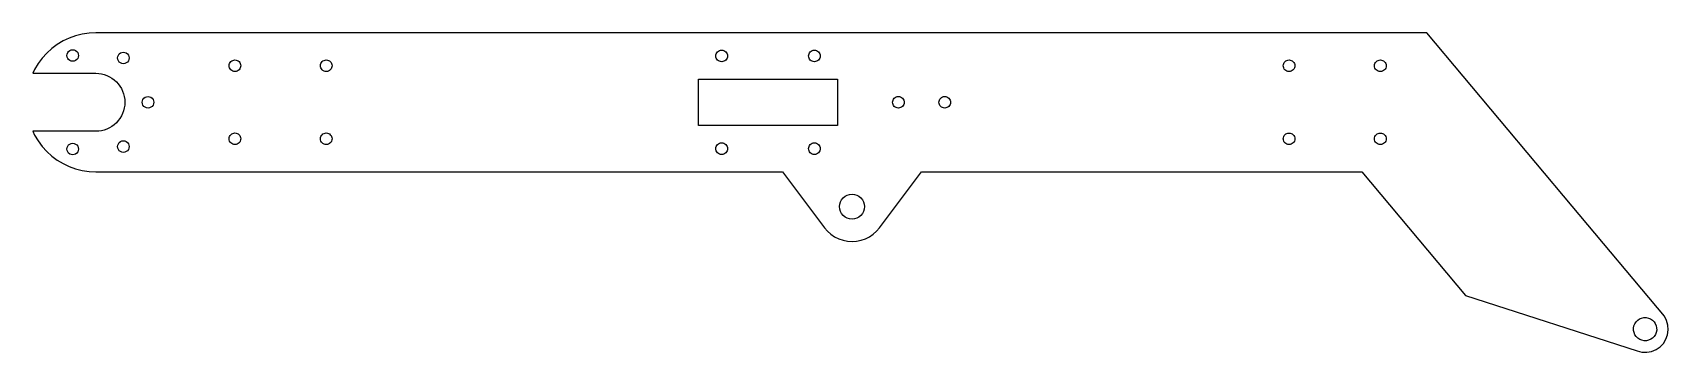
# Model space of a CAD drawing. Header units: millimetres. Extents: x 0 to 1792, y 0 to 350.
import ezdxf

# ---------------------------------------------------------------- set-up
doc = ezdxf.new("R2010")
doc.units = ezdxf.units.MM

msp = doc.modelspace()

# ---------------------------------------------------------------- linework, layer by layer
for p, q in [((33.2562, 341.092), (26.8421, 337.247)), ((40.0162, 344.289), (33.2562, 341.092)), ((47.057, 346.808), (40.0162, 344.289)), ((54.3109, 348.625), (47.057, 346.808)), ((61.7079, 349.722), (54.3109, 348.625)), ((69.1768, 350.089), (61.7079, 349.722)), ((1527.3, 350.063), (69.1768, 350.089)), ((1686.69, 160.097), (1527.3, 350.063)), ((1527.3, 350.063), (1527.3, 350.063)), ((15.2949, 327.771), (10.2729, 322.231)), ((20.8357, 332.793), (15.2949, 327.771)), ((26.8421, 337.247), (20.8357, 332.793)), ((37.4708, 325.107), (37.6872, 326.75)), ((37.6872, 323.463), (37.4708, 325.107)), ((37.6872, 326.75), (38.3216, 328.282)), ((38.3215, 321.932), (37.6872, 323.463)), ((38.3216, 328.282), (39.3308, 329.597)), ((39.3308, 329.597), (40.6459, 330.606)), ((40.6459, 330.606), (42.1774, 331.24)), ((42.1774, 331.24), (43.821, 331.457)), ((43.821, 331.457), (45.4644, 331.24)), ((45.4644, 331.24), (46.9959, 330.606)), ((46.9959, 330.606), (48.311, 329.597)), ((48.311, 329.597), (49.3202, 328.281)), ((49.9544, 323.463), (49.32, 321.931)), ((49.3202, 328.281), (49.9545, 326.75)), ((50.1708, 325.106), (49.9544, 323.463)), ((49.9545, 326.75), (50.1708, 325.106)), ((92.9681, 322.443), (93.1845, 324.087)), ((93.1845, 324.087), (93.8189, 325.618)), ((93.8189, 325.618), (94.828, 326.934)), ((94.828, 326.934), (96.1432, 327.943)), ((96.1432, 327.943), (97.6747, 328.577)), ((97.6747, 328.577), (99.3182, 328.793)), ((99.3182, 328.793), (100.962, 328.577)), ((100.962, 328.577), (102.493, 327.943)), ((102.493, 327.943), (103.808, 326.933)), ((103.808, 326.933), (104.817, 325.618)), ((104.817, 325.618), (105.452, 324.087)), ((105.452, 324.087), (105.668, 322.443)), ((748.504, 324.677), (748.626, 325.916)), ((748.626, 323.438), (748.504, 324.677)), ((748.626, 325.916), (748.988, 327.107)), ((748.987, 322.247), (748.626, 323.438)), ((748.988, 327.107), (749.574, 328.205)), ((749.574, 328.205), (750.364, 329.167)), ((750.364, 329.167), (751.326, 329.957)), ((751.326, 329.957), (752.424, 330.543)), ((752.424, 330.543), (753.615, 330.905)), ((753.615, 330.905), (754.854, 331.027)), ((754.854, 331.027), (756.093, 330.905)), ((756.093, 330.905), (757.284, 330.543)), ((757.284, 330.543), (758.382, 329.957)), ((758.382, 329.957), (759.344, 329.167)), ((759.344, 329.167), (760.134, 328.205)), ((760.134, 328.205), (760.721, 327.107)), ((760.721, 327.107), (761.082, 325.915)), ((761.082, 323.438), (760.721, 322.247)), ((761.082, 325.915), (761.204, 324.677)), ((761.204, 324.677), (761.082, 323.438)), ((850.104, 324.675), (850.226, 325.914)), ((850.226, 323.436), (850.104, 324.675)), ((850.226, 325.914), (850.588, 327.105)), ((850.587, 322.245), (850.226, 323.436)), ((850.588, 327.105), (851.174, 328.203)), ((851.174, 328.203), (851.964, 329.165)), ((851.964, 329.165), (852.926, 329.955)), ((852.926, 329.955), (854.024, 330.542)), ((854.024, 330.542), (855.215, 330.903)), ((855.215, 330.903), (856.454, 331.025)), ((856.454, 331.025), (857.693, 330.903)), ((857.693, 330.903), (858.884, 330.542)), ((858.884, 330.542), (859.982, 329.955)), ((859.982, 329.955), (860.944, 329.165)), ((860.944, 329.165), (861.734, 328.203)), ((861.734, 328.203), (862.321, 327.105)), ((862.321, 327.105), (862.682, 325.914)), ((862.682, 323.436), (862.321, 322.245)), ((862.682, 325.914), (862.804, 324.675)), ((862.804, 324.675), (862.682, 323.436)), ((1.9737, 309.81), (0.0011, 305.64)), ((0.0011, 305.64), (69.176, 305.639)), ((5.8182, 316.224), (1.9737, 309.81)), ((10.2729, 322.231), (5.8182, 316.224)), ((39.3306, 320.617), (38.3215, 321.932)), ((40.6457, 319.607), (39.3306, 320.617)), ((42.1772, 318.973), (40.6457, 319.607)), ((43.8207, 318.757), (42.1772, 318.973)), ((45.4642, 318.973), (43.8207, 318.757)), ((46.9957, 319.607), (45.4642, 318.973)), ((48.3109, 320.616), (46.9957, 319.607)), ((49.32, 321.931), (48.3109, 320.616)), ((69.176, 305.639), (72.288, 305.486)), ((72.288, 305.486), (75.3701, 305.029)), ((75.3701, 305.029), (78.3925, 304.271)), ((93.1844, 320.8), (92.9681, 322.443)), ((93.8188, 319.268), (93.1844, 320.8)), ((94.8279, 317.953), (93.8188, 319.268)), ((96.143, 316.944), (94.8279, 317.953)), ((97.6745, 316.31), (96.143, 316.944)), ((99.318, 316.093), (97.6745, 316.31)), ((100.961, 316.31), (99.318, 316.093)), ((102.493, 316.944), (100.961, 316.31)), ((103.808, 317.953), (102.493, 316.944)), ((104.817, 319.268), (103.808, 317.953)), ((105.452, 320.8), (104.817, 319.268)), ((105.668, 322.443), (105.452, 320.8)), ((215.226, 313.886), (215.348, 315.125)), ((215.348, 312.647), (215.226, 313.886)), ((215.348, 315.125), (215.71, 316.316)), ((215.709, 311.456), (215.348, 312.647)), ((216.296, 310.358), (215.709, 311.456)), ((215.71, 316.316), (216.296, 317.414)), ((216.296, 317.414), (217.086, 318.376)), ((217.086, 309.396), (216.296, 310.358)), ((217.086, 318.376), (218.048, 319.166)), ((218.048, 308.606), (217.086, 309.396)), ((218.048, 319.166), (219.146, 319.753)), ((219.146, 308.019), (218.048, 308.606)), ((219.146, 319.753), (220.337, 320.114)), ((220.337, 307.658), (219.146, 308.019)), ((220.337, 320.114), (221.576, 320.236)), ((221.576, 307.536), (220.337, 307.658)), ((221.576, 320.236), (222.815, 320.114)), ((222.815, 307.658), (221.576, 307.536)), ((222.815, 320.114), (224.006, 319.753)), ((224.006, 308.019), (222.815, 307.658)), ((224.006, 319.753), (225.104, 319.166)), ((225.104, 308.606), (224.006, 308.019)), ((225.104, 319.166), (226.066, 318.376)), ((226.066, 309.396), (225.104, 308.606)), ((226.066, 318.376), (226.856, 317.414)), ((226.856, 310.358), (226.066, 309.396)), ((226.856, 317.414), (227.443, 316.316)), ((227.443, 311.456), (226.856, 310.358)), ((227.443, 316.316), (227.804, 315.125)), ((227.804, 312.647), (227.443, 311.456)), ((227.804, 315.125), (227.926, 313.886)), ((227.926, 313.886), (227.804, 312.647)), ((315.226, 313.884), (315.348, 315.123)), ((315.348, 312.646), (315.226, 313.884)), ((315.348, 315.123), (315.71, 316.314)), ((315.709, 311.454), (315.348, 312.646)), ((316.296, 310.357), (315.709, 311.454)), ((315.71, 316.314), (316.296, 317.412)), ((316.296, 317.412), (317.086, 318.375)), ((317.086, 309.394), (316.296, 310.357)), ((317.086, 318.375), (318.048, 319.164)), ((318.048, 308.605), (317.086, 309.394)), ((318.048, 319.164), (319.146, 319.751)), ((319.146, 308.018), (318.048, 308.605)), ((319.146, 319.751), (320.337, 320.112)), ((320.337, 307.656), (319.146, 308.018)), ((320.337, 320.112), (321.576, 320.234)), ((321.576, 307.534), (320.337, 307.656)), ((321.576, 320.234), (322.815, 320.112)), ((322.815, 307.656), (321.576, 307.534)), ((322.815, 320.112), (324.006, 319.751)), ((324.006, 308.018), (322.815, 307.656)), ((324.006, 319.751), (325.104, 319.164)), ((325.104, 308.604), (324.006, 308.018)), ((325.104, 319.164), (326.066, 318.374)), ((326.066, 309.394), (325.104, 308.604)), ((326.066, 318.374), (326.856, 317.412)), ((326.856, 310.356), (326.066, 309.394)), ((326.856, 317.412), (327.443, 316.314)), ((327.443, 311.454), (326.856, 310.356)), ((327.443, 316.314), (327.804, 315.123)), ((327.804, 312.645), (327.443, 311.454)), ((327.804, 315.123), (327.926, 313.884)), ((327.926, 313.884), (327.804, 312.645)), ((749.574, 321.149), (748.987, 322.247)), ((750.364, 320.187), (749.574, 321.149)), ((751.326, 319.397), (750.364, 320.187)), ((752.424, 318.81), (751.326, 319.397)), ((753.615, 318.449), (752.424, 318.81)), ((754.854, 318.327), (753.615, 318.449)), ((756.093, 318.449), (754.854, 318.327)), ((757.284, 318.81), (756.093, 318.449)), ((758.382, 319.397), (757.284, 318.81)), ((759.344, 320.187), (758.382, 319.397)), ((760.134, 321.149), (759.344, 320.187)), ((760.721, 322.247), (760.134, 321.149)), ((851.174, 321.147), (850.587, 322.245)), ((851.964, 320.185), (851.174, 321.147)), ((852.926, 319.395), (851.964, 320.185)), ((854.024, 318.808), (852.926, 319.395)), ((855.215, 318.447), (854.024, 318.808)), ((856.454, 318.325), (855.215, 318.447)), ((857.693, 318.447), (856.454, 318.325)), ((858.884, 318.808), (857.693, 318.447)), ((859.982, 319.395), (858.884, 318.808)), ((860.944, 320.185), (859.982, 319.395)), ((861.734, 321.147), (860.944, 320.185)), ((862.321, 322.245), (861.734, 321.147)), ((1370.15, 313.866), (1370.27, 315.105)), ((1370.27, 312.627), (1370.15, 313.866)), ((1370.27, 315.105), (1370.63, 316.296)), ((1370.63, 311.436), (1370.27, 312.627)), ((1370.63, 316.296), (1371.22, 317.394)), ((1371.22, 310.338), (1370.63, 311.436)), ((1371.22, 317.394), (1372.01, 318.356)), ((1372.01, 309.376), (1371.22, 310.338)), ((1372.01, 318.356), (1372.97, 319.146)), ((1372.97, 308.586), (1372.01, 309.376)), ((1372.97, 319.146), (1374.07, 319.733)), ((1374.07, 307.999), (1372.97, 308.586)), ((1374.07, 319.733), (1375.26, 320.094)), ((1375.26, 307.638), (1374.07, 307.999)), ((1375.26, 320.094), (1376.5, 320.216)), ((1376.5, 307.516), (1375.26, 307.638)), ((1376.5, 320.216), (1377.74, 320.094)), ((1377.74, 307.638), (1376.5, 307.516)), ((1377.74, 320.094), (1378.93, 319.732)), ((1378.93, 307.999), (1377.74, 307.638)), ((1378.93, 319.732), (1380.03, 319.146)), ((1380.03, 308.586), (1378.93, 307.999)), ((1380.03, 319.146), (1380.99, 318.356)), ((1380.99, 309.376), (1380.03, 308.586)), ((1380.99, 318.356), (1381.78, 317.394)), ((1381.78, 310.338), (1380.99, 309.376)), ((1381.78, 317.394), (1382.36, 316.296)), ((1382.36, 311.436), (1381.78, 310.338)), ((1382.36, 316.296), (1382.73, 315.105)), ((1382.73, 312.627), (1382.36, 311.436)), ((1382.73, 315.105), (1382.85, 313.866)), ((1382.85, 313.866), (1382.73, 312.627)), ((1470.15, 313.864), (1470.27, 315.103)), ((1470.27, 312.625), (1470.15, 313.864)), ((1470.27, 315.103), (1470.63, 316.294)), ((1470.63, 311.434), (1470.27, 312.625)), ((1470.63, 316.294), (1471.22, 317.392)), ((1471.22, 310.336), (1470.63, 311.434)), ((1471.22, 317.392), (1472.01, 318.354)), ((1472.01, 309.374), (1471.22, 310.336)), ((1472.01, 318.354), (1472.97, 319.144)), ((1472.97, 308.584), (1472.01, 309.374)), ((1472.97, 319.144), (1474.07, 319.731)), ((1474.07, 307.998), (1472.97, 308.584)), ((1474.07, 319.731), (1475.26, 320.092)), ((1475.26, 307.636), (1474.07, 307.998)), ((1475.26, 320.092), (1476.5, 320.214)), ((1476.5, 307.514), (1475.26, 307.636)), ((1476.5, 320.214), (1477.74, 320.092)), ((1477.74, 307.636), (1476.5, 307.514)), ((1477.74, 320.092), (1478.93, 319.731)), ((1478.93, 307.997), (1477.74, 307.636)), ((1478.93, 319.731), (1480.03, 319.144)), ((1480.03, 308.584), (1478.93, 307.997)), ((1480.03, 319.144), (1480.99, 318.354)), ((1480.99, 309.374), (1480.03, 308.584)), ((1480.99, 318.354), (1481.78, 317.392)), ((1481.78, 310.336), (1480.99, 309.374)), ((1481.78, 317.392), (1482.36, 316.294)), ((1482.36, 311.434), (1481.78, 310.336)), ((1482.36, 316.294), (1482.73, 315.103)), ((1482.73, 312.625), (1482.36, 311.434)), ((1482.73, 315.103), (1482.85, 313.864)), ((1482.85, 313.864), (1482.73, 312.625)), ((78.3925, 304.271), (81.3262, 303.222)), ((81.3262, 303.222), (84.1428, 301.889)), ((84.1428, 301.889), (86.8153, 300.288)), ((86.8153, 300.288), (89.3179, 298.431)), ((89.3179, 298.431), (91.6265, 296.339)), ((91.6265, 296.339), (93.7189, 294.03)), ((93.7189, 294.03), (95.5749, 291.528)), ((95.5749, 291.528), (97.1767, 288.855)), ((97.1767, 288.855), (98.5088, 286.038)), ((729.453, 248.477), (729.454, 299.277)), ((729.454, 299.277), (881.854, 299.275)), ((881.854, 299.275), (881.853, 248.475)), ((98.5088, 286.038), (99.5585, 283.105)), ((99.5585, 283.105), (100.315, 280.082)), ((100.315, 280.082), (100.773, 277)), ((100.773, 270.776), (100.315, 267.694)), ((100.773, 277), (100.925, 273.888)), ((100.925, 273.888), (100.773, 270.776)), ((119.975, 273.888), (120.192, 275.531)), ((120.192, 272.244), (119.975, 273.888)), ((120.192, 275.531), (120.826, 277.063)), ((120.826, 270.713), (120.192, 272.244)), ((120.826, 277.063), (121.835, 278.378)), ((121.835, 269.398), (120.826, 270.713)), ((121.835, 278.378), (123.151, 279.387)), ((123.15, 268.389), (121.835, 269.398)), ((123.151, 279.387), (124.682, 280.021)), ((124.682, 280.021), (126.326, 280.238)), ((126.326, 280.238), (127.969, 280.021)), ((127.969, 280.021), (129.501, 279.387)), ((130.816, 269.398), (129.5, 268.388)), ((129.501, 279.387), (130.816, 278.378)), ((130.816, 278.378), (131.825, 277.063)), ((131.825, 270.713), (130.816, 269.398)), ((131.825, 277.063), (132.459, 275.531)), ((132.459, 272.244), (131.825, 270.713)), ((132.459, 275.531), (132.675, 273.888)), ((132.675, 273.888), (132.459, 272.244)), ((942.125, 273.873), (942.247, 275.112)), ((942.247, 272.635), (942.125, 273.873)), ((942.247, 275.112), (942.609, 276.303)), ((942.609, 271.443), (942.247, 272.635)), ((942.609, 276.303), (943.196, 277.401)), ((943.196, 270.346), (942.609, 271.443)), ((943.196, 277.401), (943.985, 278.364)), ((943.985, 269.383), (943.196, 270.346)), ((943.985, 278.364), (944.948, 279.153)), ((944.947, 268.594), (943.985, 269.383)), ((944.948, 279.153), (946.046, 279.74)), ((946.046, 279.74), (947.237, 280.101)), ((947.237, 280.101), (948.476, 280.223)), ((948.476, 280.223), (949.714, 280.101)), ((949.714, 280.101), (950.906, 279.74)), ((950.906, 279.74), (952.003, 279.153)), ((952.003, 279.153), (952.966, 278.363)), ((952.966, 269.383), (952.003, 268.593)), ((952.966, 278.363), (953.755, 277.401)), ((953.755, 270.345), (952.966, 269.383)), ((953.755, 277.401), (954.342, 276.303)), ((954.342, 271.443), (953.755, 270.345)), ((954.342, 276.303), (954.703, 275.112)), ((954.703, 272.634), (954.342, 271.443)), ((954.703, 275.112), (954.825, 273.873)), ((954.825, 273.873), (954.703, 272.634)), ((992.925, 273.873), (993.047, 275.111)), ((993.047, 272.634), (992.925, 273.873)), ((993.047, 275.111), (993.409, 276.303)), ((993.409, 271.443), (993.047, 272.634)), ((993.409, 276.303), (993.996, 277.4)), ((993.996, 270.345), (993.409, 271.443)), ((993.996, 277.4), (994.785, 278.363)), ((994.785, 269.382), (993.996, 270.345)), ((994.785, 278.363), (995.748, 279.152)), ((995.747, 268.593), (994.785, 269.382)), ((995.748, 279.152), (996.846, 279.739)), ((996.846, 279.739), (998.037, 280.1)), ((998.037, 280.1), (999.276, 280.222)), ((999.276, 280.222), (1000.51, 280.1)), ((1000.51, 280.1), (1001.71, 279.739)), ((1001.71, 279.739), (1002.8, 279.152)), ((1002.8, 279.152), (1003.77, 278.363)), ((1003.77, 269.382), (1002.8, 268.593)), ((1003.77, 278.363), (1004.56, 277.4)), ((1004.56, 270.345), (1003.77, 269.382)), ((1004.56, 277.4), (1005.14, 276.302)), ((1005.14, 271.442), (1004.56, 270.345)), ((1005.14, 276.302), (1005.5, 275.111)), ((1005.5, 272.634), (1005.14, 271.442)), ((1005.5, 275.111), (1005.63, 273.872)), ((1005.63, 273.872), (1005.5, 272.634)), ((91.6257, 251.438), (89.317, 249.345)), ((93.7182, 253.746), (91.6257, 251.438)), ((95.5743, 256.249), (93.7182, 253.746)), ((97.1762, 258.921), (95.5743, 256.249)), ((98.5084, 261.738), (97.1762, 258.921)), ((99.5581, 264.672), (98.5084, 261.738)), ((100.315, 267.694), (99.5581, 264.672)), ((124.682, 267.754), (123.15, 268.389)), ((126.325, 267.538), (124.682, 267.754)), ((127.969, 267.754), (126.325, 267.538)), ((129.5, 268.388), (127.969, 267.754)), ((946.045, 268.007), (944.947, 268.594)), ((947.237, 267.645), (946.045, 268.007)), ((948.475, 267.523), (947.237, 267.645)), ((949.714, 267.645), (948.475, 267.523)), ((950.905, 268.007), (949.714, 267.645)), ((952.003, 268.593), (950.905, 268.007)), ((996.845, 268.006), (995.747, 268.593)), ((998.037, 267.645), (996.845, 268.006)), ((999.275, 267.522), (998.037, 267.645)), ((1000.51, 267.644), (999.275, 267.522)), ((1001.71, 268.006), (1000.51, 267.644)), ((1002.8, 268.593), (1001.71, 268.006)), ((0, 242.14), (1.9724, 237.969)), ((69.1749, 242.139), (0, 242.14)), ((1.9724, 237.969), (5.8167, 231.555)), ((72.2869, 242.292), (69.1749, 242.139)), ((75.369, 242.749), (72.2869, 242.292)), ((78.3915, 243.506), (75.369, 242.749)), ((81.3251, 244.555), (78.3915, 243.506)), ((84.1418, 245.888), (81.3251, 244.555)), ((86.8143, 247.489), (84.1418, 245.888)), ((89.317, 249.345), (86.8143, 247.489)), ((215.225, 233.886), (215.347, 235.125)), ((215.347, 232.647), (215.225, 233.886)), ((215.347, 235.125), (215.708, 236.316)), ((215.708, 236.316), (216.295, 237.414)), ((216.295, 237.414), (217.085, 238.376)), ((217.085, 238.376), (218.047, 239.166)), ((218.047, 239.166), (219.145, 239.753)), ((219.145, 239.753), (220.336, 240.114)), ((220.336, 240.114), (221.575, 240.236)), ((221.575, 240.236), (222.814, 240.114)), ((222.814, 240.114), (224.005, 239.753)), ((224.005, 239.753), (225.103, 239.166)), ((225.103, 239.166), (226.065, 238.376)), ((226.065, 238.376), (226.855, 237.414)), ((226.855, 237.414), (227.441, 236.316)), ((227.441, 236.316), (227.803, 235.125)), ((227.803, 235.125), (227.925, 233.886)), ((227.925, 233.886), (227.803, 232.647)), ((315.225, 233.884), (315.347, 235.123)), ((315.347, 232.646), (315.225, 233.884)), ((315.347, 235.123), (315.708, 236.314)), ((315.708, 236.314), (316.295, 237.412)), ((316.295, 237.412), (317.085, 238.375)), ((317.085, 238.375), (318.047, 239.164)), ((318.047, 239.164), (319.145, 239.751)), ((319.145, 239.751), (320.336, 240.112)), ((320.336, 240.112), (321.575, 240.234)), ((321.575, 240.234), (322.814, 240.112)), ((322.814, 240.112), (324.005, 239.751)), ((324.005, 239.751), (325.103, 239.164)), ((325.103, 239.164), (326.065, 238.374)), ((326.065, 238.374), (326.855, 237.412)), ((326.855, 237.412), (327.441, 236.314)), ((327.441, 236.314), (327.803, 235.123)), ((327.803, 235.123), (327.925, 233.884)), ((327.925, 233.884), (327.803, 232.645)), ((881.853, 248.475), (729.453, 248.477)), ((1370.15, 233.866), (1370.27, 235.105)), ((1370.27, 232.627), (1370.15, 233.866)), ((1370.27, 235.105), (1370.63, 236.296)), ((1370.63, 236.296), (1371.22, 237.394)), ((1371.22, 237.394), (1372.01, 238.356)), ((1372.01, 238.356), (1372.97, 239.146)), ((1372.97, 239.146), (1374.07, 239.733)), ((1374.07, 239.733), (1375.26, 240.094)), ((1375.26, 240.094), (1376.5, 240.216)), ((1376.5, 240.216), (1377.74, 240.094)), ((1377.74, 240.094), (1378.93, 239.732)), ((1378.93, 239.732), (1380.02, 239.146)), ((1380.02, 239.146), (1380.99, 238.356)), ((1380.99, 238.356), (1381.78, 237.394)), ((1381.78, 237.394), (1382.36, 236.296)), ((1382.36, 236.296), (1382.72, 235.105)), ((1382.72, 235.105), (1382.85, 233.866)), ((1382.85, 233.866), (1382.72, 232.627)), ((1470.15, 233.864), (1470.27, 235.103)), ((1470.27, 232.625), (1470.15, 233.864)), ((1470.27, 235.103), (1470.63, 236.294)), ((1470.63, 236.294), (1471.22, 237.392)), ((1471.22, 237.392), (1472.01, 238.354)), ((1472.01, 238.354), (1472.97, 239.144)), ((1472.97, 239.144), (1474.07, 239.731)), ((1474.07, 239.731), (1475.26, 240.092)), ((1475.26, 240.092), (1476.5, 240.214)), ((1476.5, 240.214), (1477.74, 240.092)), ((1477.74, 240.092), (1478.93, 239.731)), ((1478.93, 239.731), (1480.02, 239.144)), ((1480.02, 239.144), (1480.99, 238.354)), ((1480.99, 238.354), (1481.78, 237.392)), ((1481.78, 237.392), (1482.36, 236.294)), ((1482.36, 236.294), (1482.72, 235.103)), ((1482.72, 235.103), (1482.85, 233.864)), ((1482.85, 233.864), (1482.72, 232.625)), ((5.8167, 231.555), (10.2712, 225.549)), ((10.2712, 225.549), (15.293, 220.008)), ((15.293, 220.008), (20.8337, 214.986)), ((37.469, 222.672), (37.6854, 224.315)), ((37.6854, 221.028), (37.469, 222.672)), ((37.6854, 224.315), (38.3198, 225.847)), ((38.3197, 219.497), (37.6854, 221.028)), ((39.3288, 218.182), (38.3197, 219.497)), ((38.3198, 225.847), (39.329, 227.162)), ((40.6439, 217.173), (39.3288, 218.182)), ((39.329, 227.162), (40.6441, 228.171)), ((42.1754, 216.538), (40.6439, 217.173)), ((40.6441, 228.171), (42.1757, 228.805)), ((43.8189, 216.322), (42.1754, 216.538)), ((42.1757, 228.805), (43.8192, 229.022)), ((45.4624, 216.538), (43.8189, 216.322)), ((43.8192, 229.022), (45.4627, 228.805)), ((46.994, 217.172), (45.4624, 216.538)), ((45.4627, 228.805), (46.9941, 228.171)), ((48.3091, 218.182), (46.994, 217.172)), ((46.9941, 228.171), (48.3093, 227.162)), ((49.3183, 219.497), (48.3091, 218.182)), ((48.3093, 227.162), (49.3184, 225.847)), ((49.9526, 221.028), (49.3183, 219.497)), ((49.3184, 225.847), (49.9527, 224.315)), ((50.169, 222.672), (49.9526, 221.028)), ((49.9527, 224.315), (50.169, 222.672)), ((92.9664, 225.333), (93.1828, 226.977)), ((93.1827, 223.69), (92.9664, 225.333)), ((93.8171, 222.158), (93.1827, 223.69)), ((93.1828, 226.977), (93.8172, 228.508)), ((94.8262, 220.843), (93.8171, 222.158)), ((93.8172, 228.508), (94.8263, 229.823)), ((96.1413, 219.834), (94.8262, 220.843)), ((94.8263, 229.823), (96.1415, 230.832)), ((97.6728, 219.2), (96.1413, 219.834)), ((96.1415, 230.832), (97.673, 231.467)), ((99.3163, 218.983), (97.6728, 219.2)), ((97.673, 231.467), (99.3165, 231.683)), ((100.96, 219.199), (99.3163, 218.983)), ((99.3165, 231.683), (100.96, 231.467)), ((100.96, 231.467), (102.491, 230.832)), ((102.491, 219.834), (100.96, 219.199)), ((102.491, 230.832), (103.807, 229.823)), ((103.806, 220.843), (102.491, 219.834)), ((104.816, 222.158), (103.806, 220.843)), ((103.807, 229.823), (104.816, 228.508)), ((104.816, 228.508), (105.45, 226.977)), ((105.45, 223.69), (104.816, 222.158)), ((105.45, 226.977), (105.666, 225.333)), ((105.666, 225.333), (105.45, 223.69)), ((215.708, 231.456), (215.347, 232.647)), ((216.295, 230.358), (215.708, 231.456)), ((217.085, 229.396), (216.295, 230.358)), ((218.047, 228.606), (217.085, 229.396)), ((219.145, 228.019), (218.047, 228.606)), ((220.336, 227.658), (219.145, 228.019)), ((221.575, 227.536), (220.336, 227.658)), ((222.813, 227.658), (221.575, 227.536)), ((224.005, 228.019), (222.813, 227.658)), ((225.103, 228.606), (224.005, 228.019)), ((226.065, 229.396), (225.103, 228.606)), ((226.855, 230.358), (226.065, 229.396)), ((227.441, 231.456), (226.855, 230.358)), ((227.803, 232.647), (227.441, 231.456)), ((315.708, 231.454), (315.347, 232.646)), ((316.295, 230.357), (315.708, 231.454)), ((317.085, 229.394), (316.295, 230.357)), ((318.047, 228.605), (317.085, 229.394)), ((319.145, 228.018), (318.047, 228.605)), ((320.336, 227.656), (319.145, 228.018)), ((321.575, 227.534), (320.336, 227.656)), ((322.813, 227.656), (321.575, 227.534)), ((324.005, 228.018), (322.813, 227.656)), ((325.103, 228.604), (324.005, 228.018)), ((326.065, 229.394), (325.103, 228.604)), ((326.855, 230.356), (326.065, 229.394)), ((327.441, 231.454), (326.855, 230.356)), ((327.803, 232.645), (327.441, 231.454)), ((748.502, 223.077), (748.624, 224.316)), ((748.624, 221.838), (748.502, 223.077)), ((748.624, 224.316), (748.986, 225.507)), ((748.986, 220.647), (748.624, 221.838)), ((748.986, 225.507), (749.573, 226.605)), ((749.572, 219.549), (748.986, 220.647)), ((750.362, 218.587), (749.572, 219.549)), ((749.573, 226.605), (750.362, 227.567)), ((750.362, 227.567), (751.325, 228.357)), ((751.324, 217.797), (750.362, 218.587)), ((752.422, 217.21), (751.324, 217.797)), ((751.325, 228.357), (752.422, 228.943)), ((752.422, 228.943), (753.614, 229.305)), ((753.613, 216.849), (752.422, 217.21)), ((754.852, 216.727), (753.613, 216.849)), ((753.614, 229.305), (754.852, 229.427)), ((754.852, 229.427), (756.091, 229.305)), ((756.091, 216.849), (754.852, 216.727)), ((756.091, 229.305), (757.283, 228.943)), ((757.282, 217.21), (756.091, 216.849)), ((758.38, 217.797), (757.282, 217.21)), ((757.283, 228.943), (758.38, 228.357)), ((758.38, 228.357), (759.343, 227.567)), ((759.342, 218.587), (758.38, 217.797)), ((760.132, 219.549), (759.342, 218.587)), ((759.343, 227.567), (760.132, 226.605)), ((760.132, 226.605), (760.719, 225.507)), ((760.719, 220.647), (760.132, 219.549)), ((760.719, 225.507), (761.08, 224.315)), ((761.08, 221.838), (760.719, 220.647)), ((761.08, 224.315), (761.202, 223.077)), ((761.202, 223.077), (761.08, 221.838)), ((850.102, 223.075), (850.224, 224.314)), ((850.224, 221.836), (850.102, 223.075)), ((850.224, 224.314), (850.586, 225.505)), ((850.586, 220.645), (850.224, 221.836)), ((850.586, 225.505), (851.173, 226.603)), ((851.172, 219.547), (850.586, 220.645)), ((851.962, 218.585), (851.172, 219.547)), ((851.173, 226.603), (851.962, 227.565)), ((851.962, 227.565), (852.925, 228.355)), ((852.924, 217.795), (851.962, 218.585)), ((854.022, 217.208), (852.924, 217.795)), ((852.925, 228.355), (854.022, 228.942)), ((854.022, 228.942), (855.214, 229.303)), ((855.213, 216.847), (854.022, 217.208)), ((856.452, 216.725), (855.213, 216.847)), ((855.214, 229.303), (856.452, 229.425)), ((856.452, 229.425), (857.691, 229.303)), ((857.691, 216.847), (856.452, 216.725)), ((857.691, 229.303), (858.883, 228.942)), ((858.882, 217.208), (857.691, 216.847)), ((859.98, 217.795), (858.882, 217.208)), ((858.883, 228.942), (859.98, 228.355)), ((859.98, 228.355), (860.943, 227.565)), ((860.942, 218.585), (859.98, 217.795)), ((861.732, 219.547), (860.942, 218.585)), ((860.943, 227.565), (861.732, 226.603)), ((861.732, 226.603), (862.319, 225.505)), ((862.319, 220.645), (861.732, 219.547)), ((862.319, 225.505), (862.68, 224.314)), ((862.68, 221.836), (862.319, 220.645)), ((862.68, 224.314), (862.802, 223.075)), ((862.802, 223.075), (862.68, 221.836)), ((1370.63, 231.436), (1370.27, 232.627)), ((1371.22, 230.338), (1370.63, 231.436)), ((1372.01, 229.376), (1371.22, 230.338)), ((1372.97, 228.586), (1372.01, 229.376)), ((1374.07, 227.999), (1372.97, 228.586)), ((1375.26, 227.638), (1374.07, 227.999)), ((1376.5, 227.516), (1375.26, 227.638)), ((1377.74, 227.638), (1376.5, 227.516)), ((1378.93, 227.999), (1377.74, 227.638)), ((1380.02, 228.586), (1378.93, 227.999)), ((1380.99, 229.376), (1380.02, 228.586)), ((1381.78, 230.338), (1380.99, 229.376)), ((1382.36, 231.436), (1381.78, 230.338)), ((1382.72, 232.627), (1382.36, 231.436)), ((1470.63, 231.434), (1470.27, 232.625)), ((1471.22, 230.336), (1470.63, 231.434)), ((1472.01, 229.374), (1471.22, 230.336)), ((1472.97, 228.584), (1472.01, 229.374)), ((1474.07, 227.998), (1472.97, 228.584)), ((1475.26, 227.636), (1474.07, 227.998)), ((1476.5, 227.514), (1475.26, 227.636)), ((1477.74, 227.636), (1476.5, 227.514)), ((1478.93, 227.997), (1477.74, 227.636)), ((1480.02, 228.584), (1478.93, 227.997)), ((1480.99, 229.374), (1480.02, 228.584)), ((1481.78, 230.336), (1480.99, 229.374)), ((1482.36, 231.434), (1481.78, 230.336)), ((1482.72, 232.625), (1482.36, 231.434)), ((20.8337, 214.986), (26.8399, 210.532)), ((26.8399, 210.532), (33.2538, 206.687)), ((33.2538, 206.687), (40.0137, 203.49)), ((40.0137, 203.49), (47.0545, 200.97)), ((47.0545, 200.97), (54.3083, 199.153)), ((54.3083, 199.153), (61.7052, 198.056)), ((61.7052, 198.056), (69.1741, 197.689)), ((69.1741, 197.689), (821.474, 197.676)), ((821.474, 197.676), (867.446, 136.381)), ((927.9, 136.38), (973.874, 197.673)), ((973.874, 197.673), (1456.23, 197.664)), ((1456.23, 197.664), (1569.95, 62.1378)), ((883.973, 159.574), (884.237, 162.247)), ((884.237, 162.247), (885.016, 164.817)), ((885.016, 164.817), (886.282, 167.186)), ((886.282, 167.186), (887.986, 169.262)), ((887.986, 169.262), (890.062, 170.966)), ((890.062, 170.966), (892.431, 172.231)), ((892.431, 172.231), (895.001, 173.011)), ((895.001, 173.011), (897.674, 173.274)), ((897.674, 173.274), (900.346, 173.011)), ((900.346, 173.011), (902.916, 172.231)), ((902.916, 172.231), (905.285, 170.965)), ((905.285, 170.965), (907.361, 169.261)), ((907.361, 169.261), (909.065, 167.185)), ((909.065, 167.185), (910.331, 164.817)), ((910.331, 164.817), (911.11, 162.247)), ((911.11, 162.247), (911.373, 159.574)), ((884.237, 156.902), (883.973, 159.574)), ((885.016, 154.332), (884.237, 156.902)), ((886.282, 151.963), (885.016, 154.332)), ((887.986, 149.887), (886.282, 151.963)), ((890.062, 148.183), (887.986, 149.887)), ((892.43, 146.917), (890.062, 148.183)), ((895, 146.138), (892.43, 146.917)), ((897.673, 145.874), (895, 146.138)), ((900.346, 146.137), (897.673, 145.874)), ((902.916, 146.917), (900.346, 146.137)), ((905.285, 148.183), (902.916, 146.917)), ((907.361, 149.887), (905.285, 148.183)), ((909.064, 151.963), (907.361, 149.887)), ((910.331, 154.331), (909.064, 151.963)), ((911.11, 156.901), (910.331, 154.331)), ((911.373, 159.574), (911.11, 156.901)), ((1787.67, 39.5411), (1686.69, 160.097)), ((867.446, 136.381), (870.732, 132.634)), ((870.732, 132.634), (874.479, 129.348)), ((874.479, 129.348), (878.623, 126.579)), ((878.623, 126.579), (883.093, 124.375)), ((912.253, 124.374), (916.723, 126.578)), ((916.723, 126.578), (920.867, 129.347)), ((920.867, 129.347), (924.614, 132.633)), ((924.614, 132.633), (927.9, 136.38)), ((883.093, 124.375), (887.812, 122.773)), ((887.812, 122.773), (892.7, 121.8)), ((892.7, 121.8), (897.673, 121.474)), ((897.673, 121.474), (902.646, 121.8)), ((902.646, 121.8), (907.534, 122.772)), ((907.534, 122.772), (912.253, 124.374)), ((1569.95, 62.1378), (1757.92, 1.4699)), ((1758.45, 35.0669), (1760.5, 36.4725)), ((1760.5, 36.4725), (1762.79, 37.4502)), ((1762.79, 37.4502), (1765.23, 37.9625)), ((1765.23, 37.9625), (1767.72, 37.9896)), ((1767.72, 37.9896), (1770.16, 37.5305)), ((1770.16, 37.5305), (1772.47, 36.6029)), ((1772.47, 36.6029), (1774.56, 35.2423)), ((1790.16, 34.8525), (1787.67, 39.5411)), ((1753.96, 26.445), (1754.42, 28.892)), ((1753.98, 23.9556), (1753.96, 26.445)), ((1754.5, 21.5192), (1753.98, 23.9556)), ((1754.42, 28.892), (1755.34, 31.2024)), ((1755.47, 19.2296), (1754.5, 21.5192)), ((1755.34, 31.2024), (1756.7, 33.2873)), ((1756.88, 17.1747), (1755.47, 19.2296)), ((1756.7, 33.2873), (1758.45, 35.0669)), ((1774.56, 35.2423), (1776.34, 33.5012)), ((1776.34, 33.5012), (1777.74, 31.4463)), ((1777.87, 19.4735), (1776.51, 17.3885)), ((1777.74, 31.4463), (1778.72, 29.1567)), ((1778.8, 21.7839), (1777.87, 19.4735)), ((1778.72, 29.1567), (1779.23, 26.7203)), ((1779.26, 24.2308), (1778.8, 21.7839)), ((1779.23, 26.7203), (1779.26, 24.2308)), ((1789.44, 14.2029), (1791.25, 19.1927)), ((1791.62, 29.7482), (1790.16, 34.8525)), ((1791.25, 19.1927), (1791.99, 24.4511)), ((1791.99, 24.4511), (1791.62, 29.7482)), ((1758.66, 15.4336), (1756.88, 17.1747)), ((1757.92, 1.4699), (1763.07, 0.1852)), ((1760.74, 14.073), (1758.66, 15.4336)), ((1763.05, 13.1454), (1760.74, 14.073)), ((1765.5, 12.6863), (1763.05, 13.1454)), ((1763.07, 0.1852), (1768.38, -0.0002)), ((1767.99, 12.7134), (1765.5, 12.6863)), ((1770.43, 13.2257), (1767.99, 12.7134)), ((1768.38, -0.0002), (1773.61, 0.9218)), ((1772.72, 14.2034), (1770.43, 13.2257)), ((1774.77, 15.609), (1772.72, 14.2034)), ((1773.61, 0.9218), (1778.53, 2.9109)), ((1776.51, 17.3885), (1774.77, 15.609)), ((1778.53, 2.9109), (1782.94, 5.8801)), ((1782.94, 5.8801), (1786.62, 9.6998)), ((1786.62, 9.6998), (1789.44, 14.2029))]:
    msp.add_line(p, q)

doc.saveas('drawing.dxf')
